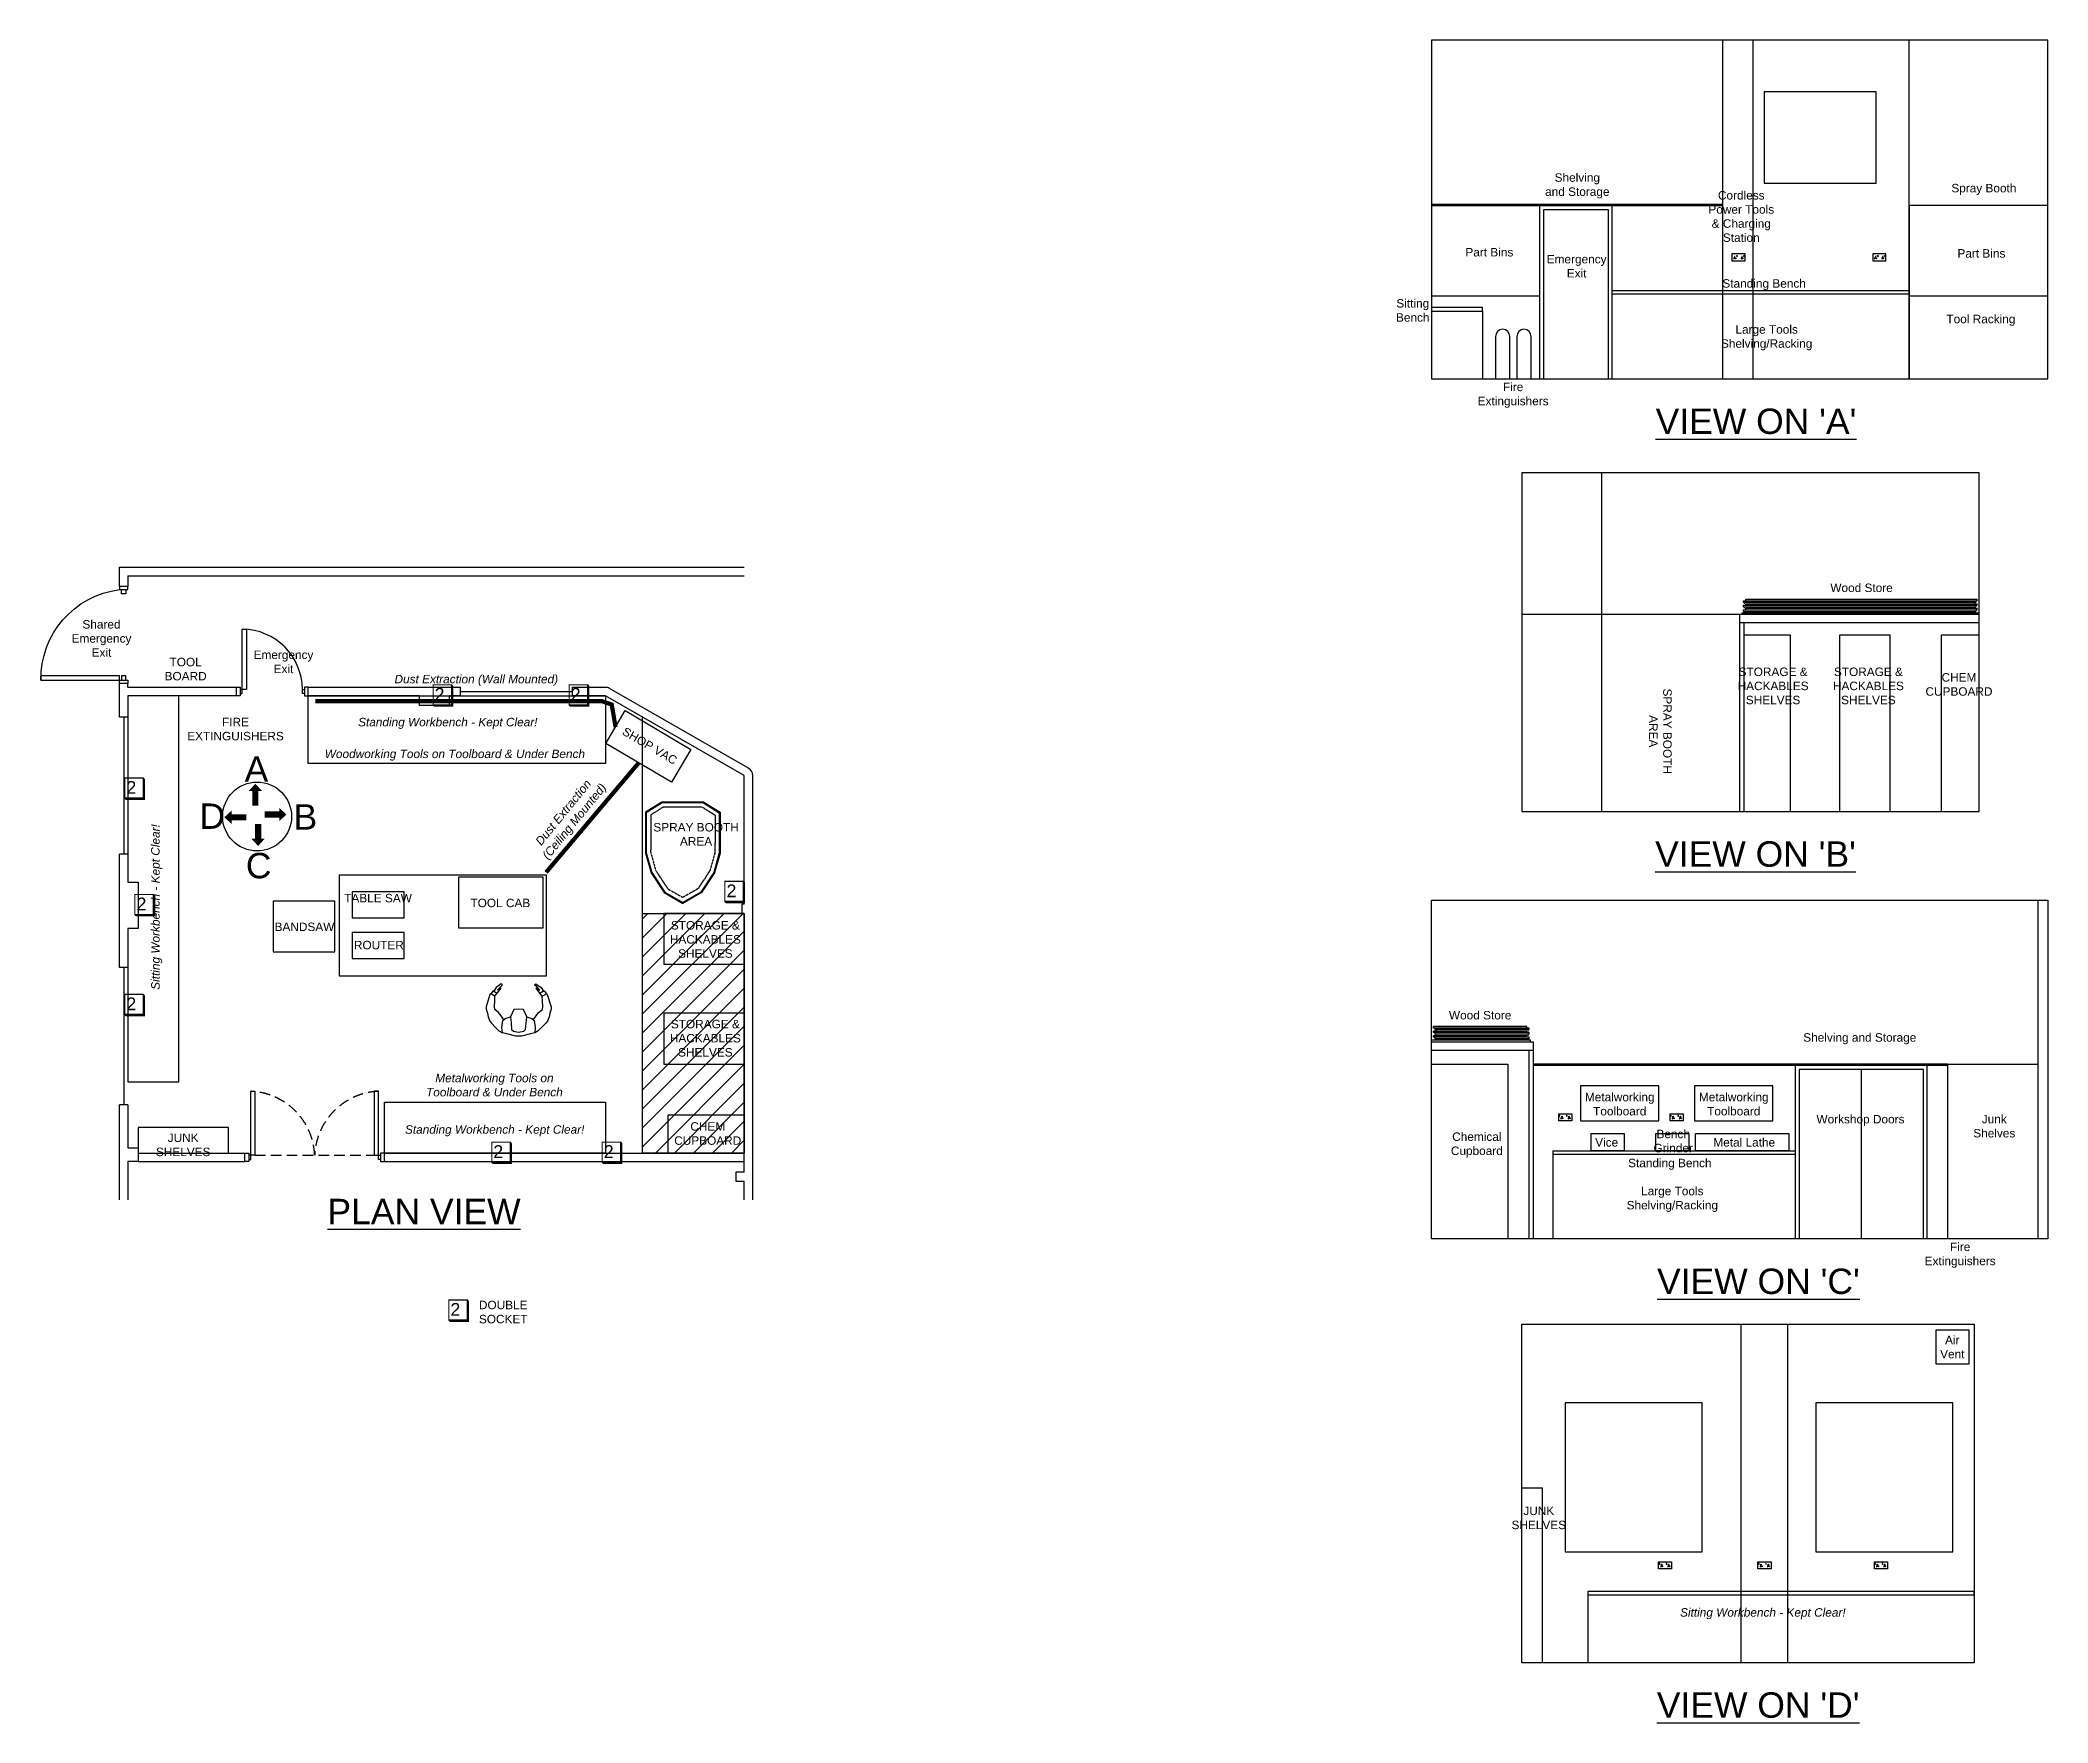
# Model space of a CAD drawing. Extents: x 129994 to 153713, y 42306 to 62181.
import ezdxf

# ---------------------------------------------------------------- set-up
doc = ezdxf.new("R2010")
doc.units = 0
doc.linetypes.add('DASHED2', pattern=[0.375, 0.25, -0.125])
doc.linetypes.add('HIDDEN', pattern=[0.375, 0.25, -0.125])
doc.layers.get('0').update_dxf_attribs({"linetype": 'CONTINUOUS'})
for name, color, linetype in [('DIMENSIONS', 4, 'CONTINUOUS'), ('HIDDEN', 3, 'HIDDEN'), ('ROOM_TEXT', 1, 'CONTINUOUS'), ('TIMBER', 2, 'CONTINUOUS'), ('VERIFIED_DIMENSIONS', 6, 'CONTINUOUS'), ('WALLS', 7, 'CONTINUOUS'), ('WINDOWS', 5, 'CONTINUOUS')]:
    doc.layers.add(name, color=color, linetype=linetype)
doc.styles.add('ROOM_TEXT', font='arial.ttf')
doc.styles.get("Standard").update_dxf_attribs({"font": 'arial.ttf'})
doc.linetypes.add('ZIGZAG', pattern='A,0.00254,-5.08,[131,ltypeshp.shx,S=5.08,R=0,X=-5.08,Y=0],-10.16,[131,ltypeshp.shx,S=5.08,R=180,X=5.08,Y=0],-5.08', length=20.32254)

# ---------------------------------------------------------------- blocks, each defined once
blk = doc.blocks.new('A$C6F104416')
for p, q in [((106, 146), (57, 120)), ((93, 86), (132, 112)), ((677, 86), (639, 112)), ((665, 146), (713, 120))]:
    blk.add_line(p, q)
for points in [[(213, 424), (179, 377), (149, 341), (104, 302), (98, 270), (103, 201), (106, 146), (134, 109), (178, 53), (171, 47), (136, 77), (167, 39), (197, 14), (180, 0), (119, 45), (93, 86), (85, 85), (57, 120), (47, 128), (1, 273), (0, 299), (16, 349), (25, 391), (44, 443), (64, 466), (114, 517), (153, 555), (195, 578)], [(288, 390), (228, 410), (200, 435), (188, 515), (195, 578), (245, 593), (353, 618), (385, 620), (418, 618), (525, 593), (575, 578), (583, 515), (570, 435), (543, 410), (483, 390)], [(558, 424), (591, 377), (622, 341), (666, 302), (672, 270), (668, 201), (665, 146), (637, 109), (592, 53), (599, 47), (634, 77), (603, 39), (574, 14), (590, 0), (652, 45), (677, 86), (685, 85), (713, 120), (724, 128), (770, 273), (770, 299), (754, 349), (745, 391), (726, 443), (707, 466), (657, 517), (618, 555), (575, 578)]]:
    blk.add_lwpolyline(points)
blk.add_lwpolyline([(443, 305), (483, 390), (478, 428), (475, 463), (468, 540), (445, 560), (385, 570), (325, 560), (303, 540), (295, 463), (293, 428), (288, 390), (328, 305), (385, 299)], close=True)
blk = doc.blocks.new('CHEMICAL_CUPBOARD')
at = {"layer": 'WALLS', "color": 2}
blk.add_lwpolyline([(124652, 50866), (125552, 50866), (125552, 50416), (124652, 50416)], close=True, dxfattribs=at)
at = {"layer": 'ROOM_TEXT', "insert": (125121, 50780), "char_height": 100, "width": 785.2, "attachment_point": 2, "style": 'ROOM_TEXT'}
blk.add_mtext('CHEM CUPBOARD', dxfattribs=at)
blk = doc.blocks.new('TOOL_CAB')
at = {"layer": 'WALLS'}
blk.add_lwpolyline([(125224, 50334), (126224, 50334), (126224, 50934), (125224, 50934)], close=True, dxfattribs=at)
at = {"layer": 'ROOM_TEXT', "insert": (125718, 50680), "char_height": 100, "width": 785.2, "attachment_point": 2, "style": 'ROOM_TEXT'}
blk.add_mtext('TOOL CAB', dxfattribs=at)
blk = doc.blocks.new('ALAN')
at = {"layer": 'HIDDEN'}
for p, q in [((78404, 41881), (78189, 41739)), ((78620, 41941), (78404, 41881)), ((79060, 41941), (78620, 41941)), ((79154, 41791), (79060, 41941)), ((79154, 41331), (79154, 41791)), ((78189, 41739), (78087, 41561)), ((78189, 41383), (78087, 41561)), ((78404, 41241), (78189, 41383)), ((79154, 41331), (79060, 41181)), ((78620, 41181), (78404, 41241)), ((79060, 41181), (78620, 41181))]:
    blk.add_line(p, q, dxfattribs=at)
at = {"layer": 'TIMBER'}
for p, q in [((78611, 42001), (78379, 41936)), ((78613, 41993), (78382, 41929)), ((79093, 42001), (78611, 42001)), ((78613, 41993), (78611, 42001)), ((79088, 41993), (78613, 41993)), ((79088, 41993), (79093, 42001)), ((79205, 41806), (79088, 41993)), ((79214, 41808), (79093, 42001)), ((78144, 41781), (78017, 41561)), ((78150, 41775), (78027, 41561)), ((78379, 41936), (78144, 41781)), ((78150, 41775), (78144, 41781)), ((78382, 41929), (78150, 41775)), ((78382, 41929), (78379, 41936)), ((79205, 41806), (79214, 41808)), ((79205, 41316), (79205, 41806)), ((79214, 41314), (79214, 41808)), ((78144, 41341), (78017, 41561)), ((78017, 41561), (78027, 41561)), ((78150, 41347), (78027, 41561)), ((78150, 41347), (78144, 41341)), ((78379, 41186), (78144, 41341)), ((78382, 41194), (78150, 41347)), ((79205, 41316), (79088, 41130)), ((79214, 41314), (79093, 41121)), ((79205, 41316), (79214, 41314)), ((78382, 41194), (78379, 41186)), ((78611, 41121), (78379, 41186)), ((78613, 41130), (78382, 41194)), ((78613, 41130), (78611, 41121)), ((79093, 41121), (78611, 41121)), ((79088, 41130), (78613, 41130)), ((79088, 41130), (79093, 41121))]:
    blk.add_line(p, q, dxfattribs=at)
blk = doc.blocks.new('DOUBLE_SOCKET')
at = {"layer": 'HIDDEN', "insert": (131089, 52198), "char_height": 250, "width": 98.84, "attachment_point": 1}
blk.add_mtext('{\\fWingdings|b0|i0|c2|p2;q}', dxfattribs=at)
at = {"layer": 'HIDDEN', "insert": (131133, 52154), "char_height": 150, "attachment_point": 1}
blk.add_mtext_dynamic_manual_height_columns('2', width=142.66, gutter_width=12.5, heights=[0], dxfattribs=at)
blk = doc.blocks.new('DOUBLE_SOCKET_FRONT')
at = {"layer": 'WALLS'}
for points in [[(136321, 59221), (136476, 59221), (136476, 59303), (136321, 59303)], [(136343, 59245), (136347, 59245), (136347, 59255), (136343, 59255)], [(136352, 59264), (136356, 59264), (136356, 59274), (136352, 59274)], [(136365, 59245), (136361, 59245), (136361, 59255), (136365, 59255)], [(136377, 59284), (136384, 59284), (136384, 59274), (136377, 59274)], [(136428, 59245), (136432, 59245), (136432, 59255), (136428, 59255)], [(136437, 59264), (136441, 59264), (136441, 59274), (136437, 59274)], [(136450, 59245), (136446, 59245), (136446, 59255), (136450, 59255)], [(136462, 59284), (136468, 59284), (136468, 59274), (136462, 59274)]]:
    blk.add_lwpolyline(points, close=True, dxfattribs=at)

msp = doc.modelspace()

# ---------------------------------------------------------------- hatches: boundary and pattern name
at = {"layer": 'WALLS'}
h = msp.add_hatch(dxfattribs=at)
h.set_pattern_fill('ANSI31', color=256, scale=50)
h.set_pattern_definition([(45, (-5166.95, -7e-12), (-112.2532, 112.2532), [])])
h.paths.add_polyline_path([(138312, 51866), (137112, 51866), (137112, 49036), (138312, 49036)])

# ---------------------------------------------------------------- linework, layer by layer
msp.add_line((150071, 55398), (147500, 55398))
at = {"linetype": 'HIDDEN', "ltscale": 500}
msp.add_line((132532, 49011), (133942, 49011), dxfattribs=at)
at = {"linetype": 'CONTINUOUS'}
for points in [[(131032, 55691), (131032, 55729), (130932, 55729), (130932, 55691)], [(131007, 55691), (131007, 55641), (130957, 55641), (130957, 55691)], [(130932, 54621), (130932, 54671), (130004, 54671), (130004, 54621)], [(131032, 54621), (131032, 54583), (130932, 54583), (130932, 54621)], [(131007, 54621), (131007, 54671), (130957, 54671), (130957, 54621)], [(132358, 54437), (132312, 54437), (132312, 54537), (132358, 54537)], [(132358, 54462), (132382, 54462), (132382, 54512), (132358, 54512)], [(133117, 54462), (133092, 54462), (133092, 54512), (133117, 54512)], [(133117, 54437), (133162, 54437), (133162, 54537), (133117, 54537)], [(132458, 48936), (132412, 48936), (132412, 49036), (132458, 49036)], [(132458, 48961), (132482, 48961), (132482, 49011), (132458, 49011)], [(134017, 48961), (133992, 48961), (133992, 49011), (134017, 49011)], [(134017, 48936), (134062, 48936), (134062, 49036), (134017, 49036)]]:
    msp.add_lwpolyline(points, close=True, dxfattribs=at)
for points in [[(132432, 54512), (132382, 54512), (132382, 55222), (132432, 55222)], [(150121, 55154), (150121, 53071), (150671, 53071), (150671, 55154)], [(151251, 55154), (151251, 53071), (151851, 53071), (151851, 55154)], [(152451, 55154), (152451, 53071), (152901, 53071), (152901, 55154)], [(133531, 51123), (133531, 52323), (135971, 52323), (135971, 51123)], [(137112, 51866), (138312, 51866), (138312, 49036), (137112, 49036)], [(132532, 49011), (132482, 49011), (132482, 49766), (132532, 49766)], [(133942, 49011), (133992, 49011), (133992, 49766), (133942, 49766)], [(152778, 46948), (152778, 46541), (152393, 46541), (152393, 46948)], [(148010, 46084), (148010, 44326), (149630, 44326), (149630, 46084)], [(150970, 46084), (150970, 44326), (152590, 44326), (152590, 46084)]]:
    msp.add_lwpolyline(points, close=True)
at = {"linetype": 'CONTINUOUS', "extrusion": (0, 0, -1)}
msp.add_arc((-131063, 54640), 1059, 358.9338, 82.8773, dxfattribs=at)
msp.add_arc((132382, 54512), 710, 360, 90)
at = {"linetype": 'HIDDEN', "ltscale": 500}
for centre, start, end in [((132449, 48977), 2.4356, 87.5643), ((134026, 48977), 92.4357, 177.5644)]:
    msp.add_arc(centre, 789, start, end, dxfattribs=at)
at = {"layer": 'VERIFIED_DIMENSIONS'}
msp.add_lwpolyline([(131152, 49875), (131632, 49875), (131632, 54437), (131032, 54437), (131032, 52236), (131152, 52236), (131152, 51686), (131092, 51686), (131032, 51686), (131032, 49875), (131152, 49875), (131152, 49875)], dxfattribs=at)
for points in [[(133162, 53637), (133162, 54437), (136672, 54437), (136672, 53637)], [(134062, 49036), (134062, 49636), (136672, 49636), (136672, 49036)]]:
    msp.add_lwpolyline(points, close=True, dxfattribs=at)
at = {"layer": 'WALLS'}
for p, q in [((149873, 58181), (149873, 62181)), ((150233, 58181), (150233, 62181)), ((152073, 59221), (148563, 59221)), ((152073, 59181), (148563, 59181)), ((147033, 58981), (147033, 58181)), ((148441, 57071), (148441, 53071)), ((130932, 55729), (130932, 55955)), ((130932, 55955), (138312, 55955)), ((131032, 55855), (138312, 55855)), ((150118, 55542), (150118, 55560)), ((150118, 55560), (152852, 55560)), ((150118, 55542), (152863, 55542)), ((150118, 55488), (150118, 55506)), ((150118, 55506), (152852, 55506)), ((150129, 55524), (150129, 55542)), ((150145, 55560), (150145, 55578)), ((150145, 55578), (152879, 55578)), ((150145, 55560), (152879, 55560)), ((150145, 55506), (150145, 55524)), ((150145, 55524), (152879, 55524)), ((150145, 55506), (152879, 55506)), ((152852, 55542), (152852, 55524)), ((152863, 55560), (152863, 55542)), ((152863, 55506), (152863, 55488)), ((152879, 55560), (152879, 55578)), ((152879, 55506), (152879, 55524)), ((152901, 55398), (150071, 55398)), ((150071, 55398), (150071, 55298)), ((152901, 55298), (150071, 55298)), ((150071, 55298), (150071, 53071)), ((150103, 55398), (150103, 55416)), ((150103, 55416), (152901, 55416)), ((150118, 55488), (152863, 55488)), ((150118, 55434), (150118, 55452)), ((150118, 55452), (152852, 55452)), ((150118, 55434), (152863, 55434)), ((150121, 55298), (150121, 53071)), ((150129, 55470), (150129, 55488)), ((150129, 55416), (150129, 55434)), ((150145, 55452), (150145, 55470)), ((150145, 55470), (152879, 55470)), ((150145, 55452), (152879, 55452)), ((152852, 55488), (152852, 55470)), ((152852, 55434), (152852, 55416)), ((152863, 55452), (152863, 55434)), ((152879, 55452), (152879, 55470)), ((130932, 54186), (130932, 54583)), ((131032, 54537), (131032, 54583)), ((130932, 51226), (130932, 52566)), ((153593, 52023), (153593, 48023)), ((147558, 50530), (146454, 50530)), ((146454, 50512), (146454, 50530)), ((147558, 50512), (147558, 50530)), ((147600, 50368), (146433, 50368)), ((146433, 50350), (147633, 50350)), ((147558, 50512), (146454, 50512)), ((147558, 50476), (146454, 50476)), ((146454, 50458), (146454, 50476)), ((147558, 50458), (146454, 50458)), ((147558, 50422), (146454, 50422)), ((146454, 50404), (146454, 50422)), ((147558, 50404), (146454, 50404)), ((146471, 50512), (146471, 50494)), ((147585, 50494), (146471, 50494)), ((146471, 50458), (146471, 50440)), ((147585, 50440), (146471, 50440)), ((146471, 50404), (146471, 50386)), ((147585, 50386), (146471, 50386)), ((147585, 50512), (146482, 50512)), ((146482, 50494), (146482, 50476)), ((147585, 50458), (146482, 50458)), ((146482, 50440), (146482, 50422)), ((147585, 50404), (146482, 50404)), ((146482, 50386), (146482, 50368)), ((147558, 50458), (147558, 50476)), ((147558, 50404), (147558, 50422)), ((147574, 50476), (147574, 50494)), ((147574, 50422), (147574, 50440)), ((147574, 50368), (147574, 50386)), ((147585, 50494), (147585, 50512)), ((147585, 50440), (147585, 50458)), ((147585, 50386), (147585, 50404)), ((147600, 50350), (147600, 50368)), ((147633, 50350), (147633, 50250)), ((146433, 50250), (147633, 50250)), ((147583, 50250), (147583, 48023)), ((147633, 50250), (147633, 48023)), ((152527, 50086), (152527, 48023)), ((152527, 50086), (153593, 50086)), ((151508, 50023), (151508, 48023)), ((130932, 48484), (130932, 49606)), ((132412, 48936), (132412, 49036)), ((134062, 48936), (134062, 49036)), ((147866, 49063), (150728, 49063)), ((147866, 49063), (147866, 48031)), ((147866, 49023), (150728, 49023)), ((150090, 43016), (150090, 47016)), ((150640, 43016), (150640, 47016)), ((148279, 43856), (148279, 43016)), ((152841, 43816), (152841, 43016))]:
    msp.add_line(p, q, dxfattribs=at)
for points in [[(146433, 58181), (153713, 58181), (153713, 62181), (146433, 62181)], [(150363, 60490), (151683, 60490), (151683, 61571), (150363, 61571)], [(147713, 60226), (146433, 60226), (146433, 59162), (147713, 59162)], [(153713, 60226), (152073, 60226), (152073, 58181), (153713, 58181)], [(153713, 60226), (152073, 60226), (152073, 59162), (153713, 59162)], [(147500, 53071), (152901, 53071), (152901, 57071), (147500, 57071)], [(136907, 54261), (137681, 53802), (137452, 53415), (136678, 53874)], [(132749, 51412), (133477, 51412), (133477, 52012), (132749, 52012)], [(133681, 51814), (134293, 51814), (134293, 52122), (133681, 52122)], [(153713, 48023), (146433, 48023), (146433, 52023), (153713, 52023)], [(137362, 51866), (137362, 51266), (138312, 51266), (138312, 51866)], [(133681, 51333), (134293, 51333), (134293, 51642), (133681, 51642)], [(137362, 50686), (137362, 50086), (138312, 50086), (138312, 50686)], [(147333, 48023), (146433, 48023), (146433, 50086), (147333, 50086)], [(148190, 49416), (149116, 49416), (149116, 49831), (148190, 49831)], [(149537, 49416), (150463, 49416), (150463, 49831), (149537, 49831)], [(131152, 49036), (132218, 49036), (132218, 49336), (131152, 49336)], [(148708, 49063), (148319, 49063), (148319, 49268), (148708, 49268)], [(149471, 49063), (149082, 49063), (149082, 49268), (149471, 49268)], [(150654, 49063), (149552, 49063), (149552, 49268), (150654, 49268)], [(152841, 43016), (147500, 43016), (147500, 47016), (152841, 47016)], [(147500, 43016), (147500, 45080), (147740, 45080), (147740, 43016)]]:
    msp.add_lwpolyline(points, close=True, dxfattribs=at)
for points in [[(152073, 58181), (152073, 62181)], [(146433, 60244), (149873, 60244)], [(146433, 60226), (149873, 60226)], [(147713, 58181), (147713, 60226), (148563, 60226), (148563, 58181)], [(147758, 58181), (147758, 60181), (148517, 60181), (148517, 58181)], [(146433, 58981), (147033, 58981), (147033, 59021), (146433, 59021)], [(147187, 58680), (147187, 58181), (147358, 58181), (147358, 58680)], [(147439, 58680), (147439, 58181), (147609, 58181), (147609, 58680)], [(131032, 55855), (131032, 55729)], [(131032, 54537), (132312, 54537)], [(132312, 54437), (131032, 54437), (131032, 54186)], [(133162, 54537), (134962, 54537)], [(134472, 54437), (133162, 54437)], [(134472, 54437), (134472, 54327), (134832, 54327), (134832, 54437)], [(134962, 54437), (134832, 54437)], [(134962, 54437), (134962, 54537)], [(136282, 54537), (136672, 54537)], [(136282, 54437), (136282, 54537)], [(136672, 54437), (136282, 54437)], [(138312, 53496), (136672, 54437), (136672, 54437)], [(138361, 53583), (136721, 54524)], [(131032, 54186), (130932, 54186)], [(137112, 51866), (137112, 54196)], [(138312, 51976), (138312, 53496)], [(138412, 48484), (138412, 53496)], [(131032, 52566), (130932, 52566)], [(131032, 52566), (131032, 52236)], [(131032, 52236), (131152, 52236), (131152, 51686), (131032, 51686)], [(138312, 51976), (138282, 51976), (138282, 51866), (138312, 51866)], [(138312, 48808), (138312, 51866)], [(131032, 51686), (131032, 51226)], [(131032, 51226), (130932, 51226)], [(152527, 50086), (147633, 50086)], [(152527, 50068), (147633, 50068)], [(152287, 48023), (152287, 50068), (150728, 50068), (150728, 48023)], [(152242, 48023), (152242, 50023), (150774, 50023), (150774, 48023)], [(131032, 49606), (130932, 49606)], [(131032, 49606), (131032, 49096)], [(131032, 49096), (131152, 49096), (131152, 48936), (131032, 48936)], [(131032, 48936), (131032, 48484)], [(131152, 49036), (132412, 49036)], [(131152, 48936), (132412, 48936)], [(134062, 49036), (138312, 49036)], [(134062, 48936), (138312, 48936)], [(138312, 48808), (138212, 48808), (138212, 48703), (138312, 48703)], [(138312, 48484), (138312, 48703)], [(148279, 43816), (152841, 43816), (152841, 43856), (148279, 43856)]]:
    msp.add_lwpolyline(points, dxfattribs=at)
at = {"layer": 'WALLS', "linetype": 'DASHED2', "ltscale": 500, "const_width": 50}
for points in [[(136792, 54067), (136747, 54333), (136631, 54373), (133245, 54373)], [(137065, 53644), (135971, 52351)]]:
    msp.add_lwpolyline(points, dxfattribs=at)
at = {"layer": 'WALLS'}
msp.add_circle((132557, 53011), 407, dxfattribs=at)
for centre, radius, start, end in [((147272, 58680), 85.1, 0, 180), ((147524, 58680), 85.1, 0, 180), ((136672, 54437), 100, 61.0436, 90), ((138312, 53496), 100, 0, 61.0436)]:
    msp.add_arc(centre, radius, start, end, dxfattribs=at)
at = {"layer": 'WINDOWS'}
msp.add_line((134962, 54487), (136282, 54487), dxfattribs=at)
for points in [[(130982, 54186), (130982, 52566)], [(130982, 51226), (130982, 49606)]]:
    msp.add_lwpolyline(points, dxfattribs=at)

# ---------------------------------------------------------------- block references
at = {"rotation": 180}
msp.add_blockref('A$C6F104416', (136032, 51035), dxfattribs=at)
at = {"layer": 'DIMENSIONS', "linetype": 'ZIGZAG', "rotation": 89.98486035239563}
msp.add_blockref('ALAN', (179127, -26043), dxfattribs=at)
at = {"layer": 'WALLS'}
for name, p in [('DOUBLE_SOCKET_FRONT', (13660, 353)), ('DOUBLE_SOCKET_FRONT', (15323, 353)), ('DOUBLE_SOCKET', (3522, 2375)), ('DOUBLE_SOCKET', (5130, 2375)), ('DOUBLE_SOCKET', (-120, 1275)), ('TOOL_CAB', (9713, 1360)), ('DOUBLE_SOCKET', (6970, 54)), ('DOUBLE_SOCKET', (0, -101)), ('DOUBLE_SOCKET', (-120, -1281)), ('CHEMICAL_CUPBOARD', (12760, -1380)), ('DOUBLE_SOCKET', (4215, -3026)), ('DOUBLE_SOCKET', (5520, -3026)), ('DOUBLE_SOCKET', (3708, -4890))]:
    msp.add_blockref(name, p, dxfattribs=at)
at = {"layer": 'WALLS', "xscale": -1}
for p in [(284411, -9804), (285725, -9804), (285589, -15096), (286764, -15096), (288139, -15096)]:
    msp.add_blockref('DOUBLE_SOCKET_FRONT', p, dxfattribs=at)

# ---------------------------------------------------------------- texts
at = {"layer": 'ROOM_TEXT', "char_height": 100, "attachment_point": 2, "style": 'ROOM_TEXT'}
for s, insert, width in [('Shelving and Storage', (148154, 60608), 785.2), ('Spray Booth', (152957, 60483), 785.2), ('Cordless Power Tools\\P& Charging Station', (150091, 60398), 785.2), ('Part Bins', (147115, 59726), 785.2), ('Emergency Exit', (148146, 59644), 785.2), ('Part Bins', (152928, 59712), 785.2), ('Standing Bench', (150361, 59357), 1296.22), ('Sitting\\PBench', (146210, 59122), 785.2), ('Tool Racking', (152922, 58937), 785.2), ('Large Tools\\PShelving/Racking', (150391, 58814), 785.2), ('Fire Extinguishers', (147396, 58135), 785.2), ('Wood Store', (151512, 55762), 2388.09), ('Shared Emergency Exit', (130719, 55331), 785.2), ('TOOL BOARD', (131713, 54885), 785.2), ('Emergency Exit', (132869, 54971), 785.2), ('{\\fArial|b0|i1|c0|p34;Dust Extraction (Wall Mounted)}', (135147, 54684), 3150.76), ('STORAGE & HACKABLES SHELVES', (150467, 54770), 871.79), ('STORAGE & HACKABLES SHELVES', (151593, 54770), 861.89), ('CHEM CUPBOARD', (152663, 54704), 785.2), ('FIRE\\PEXTINGUISHERS', (132302, 54177), 785.2), ('{\\fArial|b0|i1|c0|p34;Standing Workbench - Kept Clear!}', (134810, 54176), 3150.76), ('{\\fArial|b0|i1|c0|p34;Woodworking Tools on Toolboard & Under Bench}', (134894, 53801), 3150.76), ('SPRAY BOOTH AREA', (137743, 52934), 1011.22), ('TABLE SAW', (133986, 52097), 785.2), ('BANDSAW', (133117, 51758), 785.2), ('STORAGE & HACKABLES SHELVES', (137853, 51776), 1083.94), ('ROUTER', (133996, 51542), 785.2), ('STORAGE & HACKABLES SHELVES', (137853, 50609), 1083.94), ('Wood Store', (147006, 50714), 758.09), ('Shelving and Storage', (151491, 50451), 1494.2), ('{\\fArial|b0|i1|c0|p34;Metalworking Tools on \\PToolboard & Under Bench}', (135361, 49972), 3150.76), ('Metalworking\\PToolboard', (148655, 49747), 1296.22), ('Metalworking\\PToolboard', (150002, 49747), 1296.22), ('{\\fArial|b0|i1|c0|p34;Standing Workbench - Kept Clear!}', (135364, 49364), 3150.76), ('Workshop Doors', (151499, 49486), 1494.2), ('Junk \\PShelves', (153080, 49487), 1494.2), ('JUNK SHELVES', (131684, 49266), 785.2), ('Chemical Cupboard', (146967, 49279), 785.2), ('Vice', (148501, 49212), 292.74), ('Bench \\PGrinder', (149287, 49311), 1296.22), ('Metal Lathe', (150126, 49212), 1296.22), ('Standing Bench', (149247, 48968), 1296.22), ('Large Tools\\PShelving/Racking', (149276, 48637), 785.2), ('Fire Extinguishers', (152677, 47978), 930.7), ('DOUBLE SOCKET', (135465, 47291), 785.2), ('JUNK SHELVES', (147699, 44860), 785.2), ('{\\fArial|b0|i1|c0|p34;Sitting Workbench - Kept Clear!}', (150346, 43660), 3150.76)]:
    msp.add_mtext(s, dxfattribs=dict(at, insert=insert, width=width))
at = {"layer": 'ROOM_TEXT', "char_height": 100, "style": 'ROOM_TEXT'}
for s, insert, width, attachment_point, rotation in [('SPRAY BOOTH AREA', (149002, 54018), 1011.22, 8, 270), ('SHOP VAC', (137222, 53889), 785.2, 2, 329.3485), ('{\\fArial|b0|i1|c0|p34;Dust Extraction \\P(Ceiling Mounted)}', (136135, 53091), 3150.76, 2, 50.8593), ('{\\fArial|b0|i1|c0|p34;Sitting Workbench - Kept Clear!}', (131306, 51942), 3150.76, 2, 90)]:
    msp.add_mtext(s, dxfattribs=dict(at, insert=insert, width=width, attachment_point=attachment_point, rotation=rotation))
at = {"layer": 'ROOM_TEXT', "insert": (152584, 46878), "char_height": 100, "attachment_point": 2, "style": 'ROOM_TEXT'}
msp.add_mtext('Air \\PVent', dxfattribs=at)
at = {"layer": 'WALLS', "char_height": 300}
for s, width, insert, attachment_point in [("{\\LVIEW ON 'A'}", 2355.45, (149079, 57829), 1), ('A', 237.69, (132410, 53722), 1), ('D', 237.69, (131876, 53165), 1), ('B', 237.69, (132988, 53156), 1), ("{\\LVIEW ON 'B'}", 3034.08, (151445, 52718), 3), ('C', 237.69, (132424, 52581), 1), ('{\\LPLAN VIEW}', 2355.45, (133388, 48495), 1), ("{\\LVIEW ON 'C'}", 3034.08, (151491, 47671), 3), ("{\\LVIEW ON 'D'}", 3349.92, (151488, 42666), 3)]:
    msp.add_mtext_dynamic_manual_height_columns(s, width=width, gutter_width=12.5, heights=[0], dxfattribs=dict(at, insert=insert, attachment_point=attachment_point))
at = {"layer": 'WALLS', "char_height": 250, "width": 35.06}
for insert, attachment_point, rotation in [((132669, 53398), 7, 180), ((132170, 53134), 7, 270), ((132646, 52902), 1, 90)]:
    msp.add_mtext('{\\fWingdings|b0|i0|c2|p2;ê}', dxfattribs=dict(at, insert=insert, attachment_point=attachment_point, rotation=rotation))
at = {"layer": 'WALLS', "insert": (132437, 52921), "char_height": 250, "width": 35.06, "attachment_point": 1}
msp.add_mtext('{\\fWingdings|b0|i0|c2|p2;ê}', dxfattribs=at)

doc.saveas('drawing.dxf')
